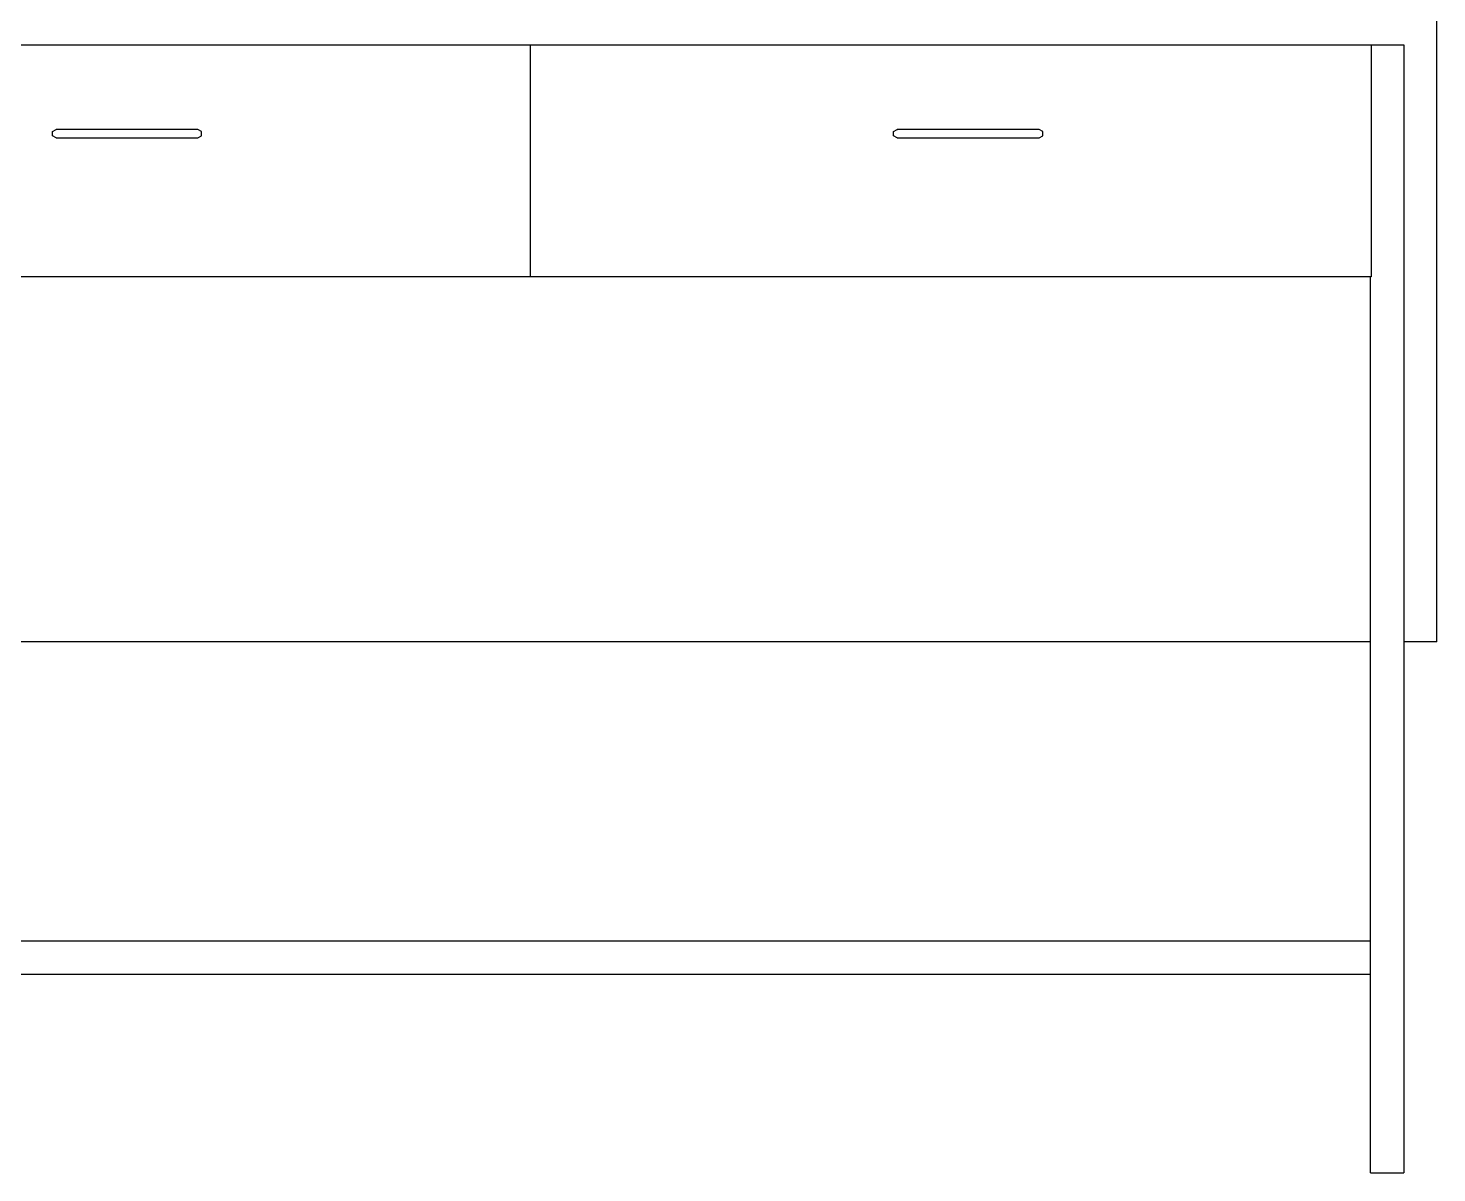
# Model space of a CAD drawing. Header units: metres. Extents: x 2.3 to 15.1, y 3 to 5.1.
# Drawn here: x 11.532 to 12.593, y 3.423 to 4.286 of the extents above; entities that cross this region are included whole.
import ezdxf

# ---------------------------------------------------------------- set-up
doc = ezdxf.new("R2010")
doc.units = ezdxf.units.M
doc.layers.add('Edges', color=7, linetype='Continuous')

# ---------------------------------------------------------------- blocks, each defined once
blk = doc.blocks.new('Chemistry Lab table fr')
at = {"layer": 'Edges'}
for p, q in [((2.275, -0.4448), (2.275, 0.0302)), ((0.9585, 0.0052), (1.592, 0.0052)), ((1.592, 0.0052), (1.592, -0.1698)), ((1.592, 0.0052), (2.2255, 0.0052)), ((2.2255, 0.0052), (2.25, 0.0052)), ((2.2255, 0.0052), (2.2255, -0.1698)), ((2.25, 0.0052), (2.25, -0.4448)), ((1.2323, -0.0602), (1.235, -0.0586)), ((1.2323, -0.0634), (1.2323, -0.0602)), ((1.235, -0.065), (1.2323, -0.0634)), ((1.235, -0.0586), (1.2352, -0.0587)), ((1.3419, -0.0586), (1.235, -0.0586)), ((1.3446, -0.0602), (1.3419, -0.0586)), ((1.3419, -0.065), (1.3446, -0.0634)), ((1.3446, -0.0634), (1.3446, -0.0602)), ((1.8658, -0.0602), (1.8685, -0.0586)), ((1.8658, -0.0634), (1.8658, -0.0602)), ((1.8685, -0.065), (1.8658, -0.0634)), ((1.8685, -0.0586), (1.8687, -0.0587)), ((1.9754, -0.0586), (1.8685, -0.0586)), ((1.9781, -0.0602), (1.9754, -0.0586)), ((1.9754, -0.065), (1.9781, -0.0634)), ((1.9781, -0.0634), (1.9781, -0.0602)), ((1.235, -0.065), (1.3419, -0.065)), ((1.8685, -0.065), (1.9754, -0.065)), ((1.592, -0.1698), (0.9585, -0.1698)), ((2.225, -0.1698), (1.592, -0.1698)), ((2.2255, -0.1698), (2.225, -0.1698)), ((2.225, -0.4448), (2.225, -0.1698)), ((2.225, -0.4448), (0.3375, -0.4448)), ((2.225, -0.6702), (2.225, -0.4448)), ((2.275, -0.4448), (2.25, -0.4448)), ((2.25, -0.4448), (2.25, -0.8448)), ((2.225, -0.6702), (0.3375, -0.6702)), ((2.225, -0.6952), (2.225, -0.6702)), ((0.3375, -0.6952), (2.225, -0.6952)), ((2.225, -0.8448), (2.225, -0.6952)), ((2.225, -0.8448), (2.25, -0.8448))]:
    blk.add_line(p, q, dxfattribs=at)

msp = doc.modelspace()

# ---------------------------------------------------------------- block references
msp.add_blockref('Chemistry Lab table fr', (10.3179, 4.2683))

doc.saveas('drawing.dxf')
